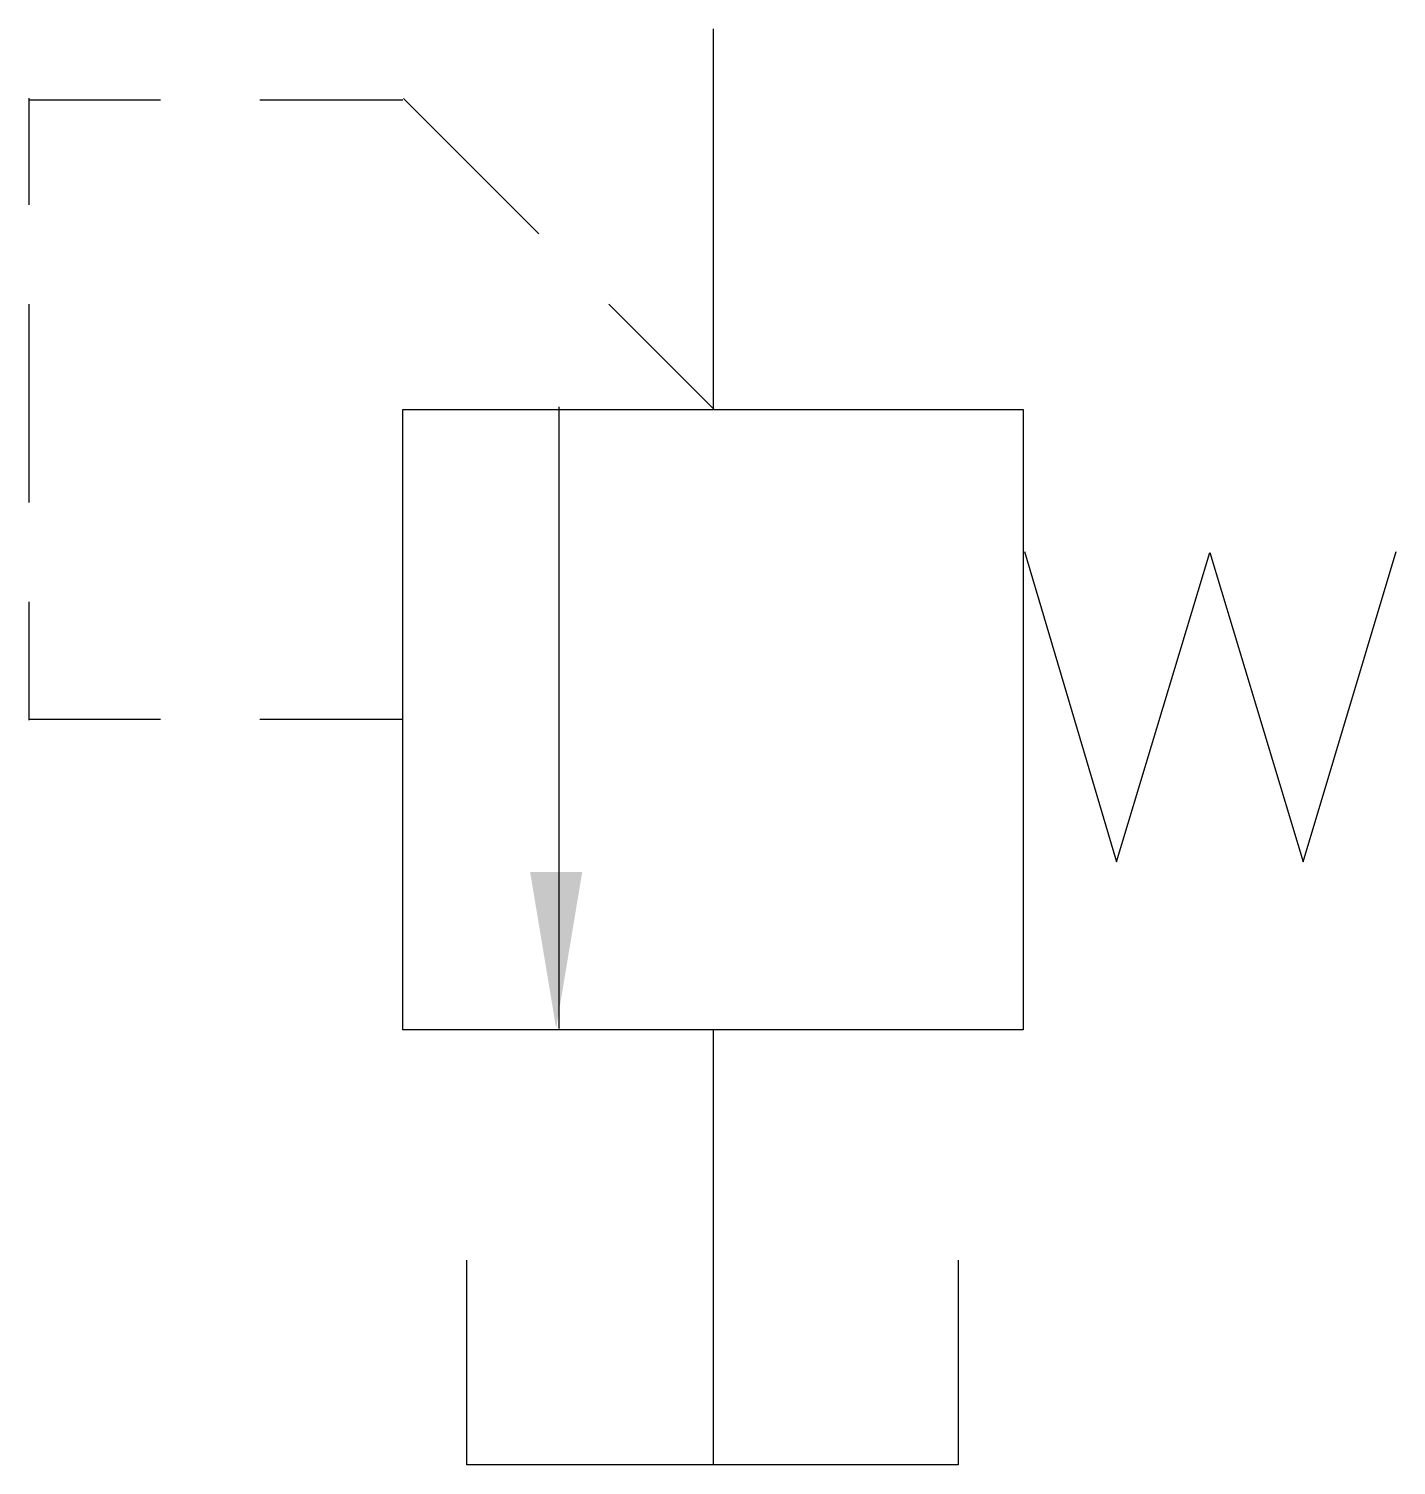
# Model space of a CAD drawing. Extents: x 86 to 108, y 473.5 to 496.7.
import ezdxf

# ---------------------------------------------------------------- set-up
doc = ezdxf.new("R2010")
doc.units = 0
doc.header["$LTSCALE"] = 5
doc.header["$MEASUREMENT"] = 0
doc.layers.add('11', color=1, linetype='CONTINUOUS')
doc.layers.add('12', color=2, linetype='CONTINUOUS')

# ---------------------------------------------------------------- blocks, each defined once
blk = doc.blocks.new('5171', base_point=(201.305, 88.5))
at = {"layer": '11'}
for p, q in [((201.383, 88.426), (201.383, 93.426)), ((213.383, 93.426), (213.383, 88.426)), ((213.383, 88.426), (201.383, 88.426))]:
    blk.add_line(p, q, dxfattribs=at)

msp = doc.modelspace()

# ---------------------------------------------------------------- linework, layer by layer
at = {"layer": '11'}
for p, q in [((97.033, 496.656), (97.033, 490.524)), ((92.03, 480.524), (92.03, 490.524)), ((92.03, 490.524), (102.03, 490.524)), ((94.544, 490.566), (94.544, 480.55)), ((102.03, 490.524), (102.03, 480.524)), ((102.053, 488.231), (103.535, 483.233)), ((103.535, 483.233), (105.038, 488.215)), ((105.038, 488.215), (106.54, 483.233)), ((106.54, 483.233), (108.043, 488.231)), ((102.03, 480.524), (92.03, 480.524)), ((97.033, 480.524), (97.033, 473.511))]:
    msp.add_line(p, q, dxfattribs=at)
at = {"layer": '12'}
for p, q in [((86.004, 495.54), (86.004, 493.821)), ((88.127, 495.506), (86.004, 495.506)), ((92.03, 495.506), (89.727, 495.506)), ((94.223, 493.35), (92.041, 495.532)), ((86.004, 492.221), (86.004, 489.021)), ((97.049, 490.524), (95.354, 492.219)), ((86.004, 487.421), (86.004, 485.514)), ((88.127, 485.526), (86.004, 485.526)), ((92.03, 485.526), (89.727, 485.526))]:
    msp.add_line(p, q, dxfattribs=at)
msp.add_solid([(94.084, 483.07), (94.924, 483.07), (94.504, 480.55)], dxfattribs=at)

# ---------------------------------------------------------------- block references
at = {"layer": '11', "xscale": 0.66, "yscale": 0.66, "zscale": 0.66}
msp.add_blockref('5171', (93.012, 473.566), dxfattribs=at)

doc.saveas('drawing.dxf')
